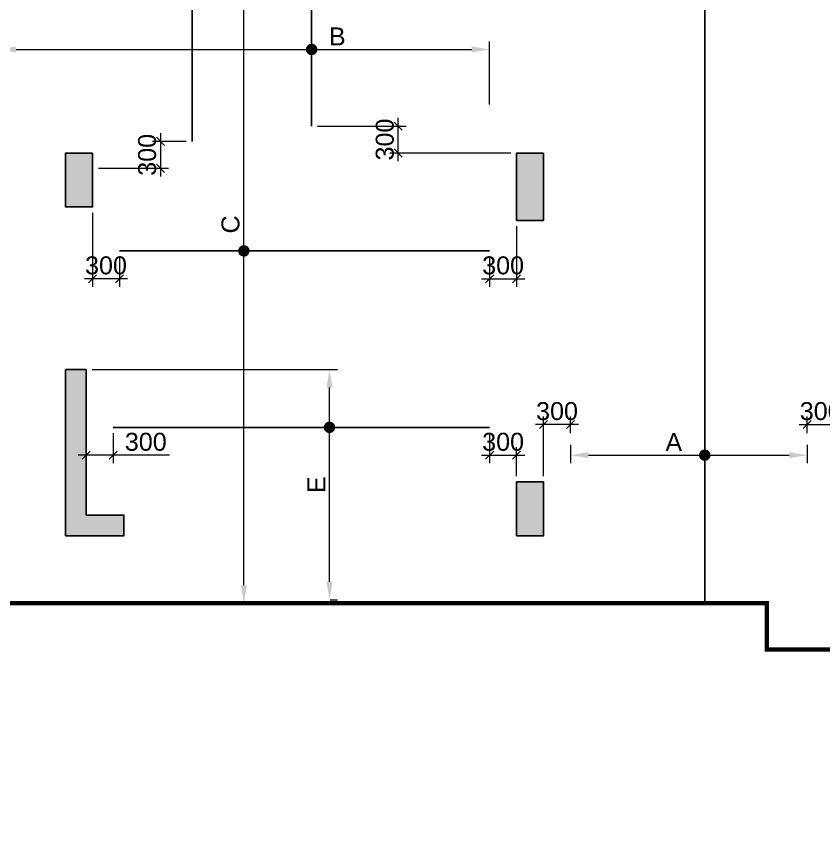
# Model space of a CAD drawing. Header units: millimetres. Extents: x 1123469 to 1883119, y -126924 to 196924.
# Drawn here: x 1563235 to 1572215, y 124283 to 133508 of the extents above; entities that cross this region are included whole.
import ezdxf

# ---------------------------------------------------------------- set-up
doc = ezdxf.new("R2010")
doc.units = ezdxf.units.MM
doc.header["$LTSCALE"] = 500
doc.header["$MEASUREMENT"] = 0
doc.header["$PDMODE"] = 34
doc.linetypes.add('CONTINOUS', pattern=[0])
doc.layers.get('Defpoints').update_dxf_attribs({"lineweight": 0})
for name, color, linetype in [('COL. DIM', 3, 'Continuous'), ('reinf.', 4, 'Continuous'), ('TOWER AREA COLUMN.', 6, 'Continuous')]:
    doc.layers.add(name, color=color, linetype=linetype)
for name, color, linetype, lineweight in [('CUT OUT', 1, 'Continuous', 13), ('dim-M', 1, 'Continuous', 15), ('FOOTING', 1, 'Continuous', 15), ('S - SUNK', 251, 'Continuous', 0), ('TOWER COL HATCH', 253, 'Continuous', 20)]:
    doc.layers.add(name, color=color, linetype=linetype, lineweight=lineweight)
doc.styles.add('3mm', font='arial.ttf')
doc.dimstyles.new('PARAMVEER', dxfattribs={"dimtxt": 200, "dimasz": 100, "dimexe": 0, "dimexo": 25, "dimgap": 10, "dimtad": 1, "dimdec": 0, "dimrnd": 5, "dimzin": 0, "dimdsep": 46, "dimtxsty": '3mm', "dimblk": 'OBLIQUE', "dimcen": 0.09, "dimdle": 75, "dimclrd": 1, "dimclre": 1, "dimclrt": 3, "dimadec": 0, "dimazin": 0, "dimtfac": 1, "dimtdec": 0, "dimtmove": 1, "dimatfit": 3, "dimfxl": 100, "dimtolj": 1, "dimtzin": 0, "dimlwd": 18, "dimlwe": 5, "dimarcsym": 0})

# ---------------------------------------------------------------- blocks, each defined once
blk = doc.blocks.new('3tgra')
at = {"layer": 'TOWER COL HATCH'}
h = blk.add_hatch(color=253, dxfattribs=at)
h.dxf.hatch_style = 1
h.paths.add_polyline_path([(1365940.6, 68966.8), (1365640.6, 68966.8), (1365640.6, 68366.8), (1365940.6, 68366.8)])
h = blk.add_hatch(color=253, dxfattribs=at)
h.dxf.hatch_style = 1
h.paths.add_polyline_path([(1370960.6, 68966.8), (1370660.6, 68966.8), (1370660.6, 68216.8), (1370960.6, 68216.8)])
h = blk.add_hatch(color=253, dxfattribs=at)
h.dxf.hatch_style = 1
h.paths.add_polyline_path([(1365640.6, 66556.8), (1365640.6, 64706.8), (1366290.6, 64706.8), (1366290.6, 64936.8), (1365870.6, 64936.8), (1365870.6, 66556.8)])
h = blk.add_hatch(color=253, dxfattribs=at)
h.dxf.hatch_style = 1
h.paths.add_polyline_path([(1370960.6, 65306.8), (1370660.6, 65306.8), (1370660.6, 64706.8), (1370960.6, 64706.8)])
at = {"layer": 'TOWER AREA COLUMN.', "color": 4}
for points in [[(1365940.6, 68966.8), (1365640.6, 68966.8), (1365640.6, 68366.8), (1365940.6, 68366.8)], [(1370960.6, 68966.8), (1370660.6, 68966.8), (1370660.6, 68216.8), (1370960.6, 68216.8)], [(1370960.6, 65306.8), (1370660.6, 65306.8), (1370660.6, 64706.8), (1370960.6, 64706.8)]]:
    blk.add_lwpolyline(points, close=True, dxfattribs=at)
blk.add_lwpolyline([(1365640.6, 66556.8), (1365640.6, 64706.8), (1366290.6, 64706.8), (1366290.6, 64936.8), (1365870.6, 64936.8), (1365870.6, 66556.8), (1365640.6, 66556.8)], dxfattribs=at)
blk = doc.blocks.new('_Oblique')
at = {"color": 0, "linetype": 'ByBlock', "lineweight": -2}
blk.add_line((-0.5, -0.5), (0.5, 0.5), dxfattribs=at)
blk = doc.blocks.new('*D635')
at = {"layer": 'COL. DIM', "color": 1, "linetype": 'CONTINOUS', "lineweight": 5, "ltscale": 10, "transparency": 16777216}
for p, q in [((1569100, 128394.3), (1569100, 129058.3)), ((1569400, 128869.7), (1569400, 129058.3))]:
    blk.add_line(p, q, dxfattribs=at)
at = {"layer": 'COL. DIM', "color": 1, "lineweight": 18, "ltscale": 10, "transparency": 16777216}
blk.add_line((1569490, 128968.3), (1569010, 128968.3), dxfattribs=at)
at = {"layer": 'Defpoints', "color": 0, "ltscale": 10, "transparency": 16777216}
for p in [(1569100, 128968.3), (1569400, 128804.7), (1569100, 128329.3)]:
    blk.add_point(p, dxfattribs=at)
at = {"layer": 'COL. DIM', "color": 1, "lineweight": 18, "ltscale": 10, "transparency": 16777216, "xscale": 90, "yscale": 90, "zscale": 90, "rotation": 180}
blk.add_blockref('_Oblique', (1569100, 128968.3), dxfattribs=at)
at = {"layer": 'COL. DIM', "color": 1, "lineweight": 18, "ltscale": 10, "transparency": 16777216, "xscale": 90, "yscale": 90, "zscale": 90}
blk.add_blockref('_Oblique', (1569400, 128968.3), dxfattribs=at)
at = {"layer": 'COL. DIM', "color": 3, "ltscale": 10, "transparency": 16777216, "insert": (1569250, 129115.5), "char_height": 200, "attachment_point": 5, "style": '3mm'}
blk.add_mtext('\\A1;300', dxfattribs=at)
blk = doc.blocks.new('*D636')
at = {"layer": 'COL. DIM', "color": 1, "linetype": 'CONTINOUS', "lineweight": 5, "ltscale": 10, "transparency": 16777216}
for p, q in [((1572035, 128872.2), (1572035, 129058.3)), ((1572335, 127994.3), (1572335, 129058.3))]:
    blk.add_line(p, q, dxfattribs=at)
at = {"layer": 'COL. DIM', "color": 1, "lineweight": 18, "ltscale": 10, "transparency": 16777216}
blk.add_line((1571945, 128968.3), (1572425, 128968.3), dxfattribs=at)
at = {"layer": 'Defpoints', "color": 0, "ltscale": 10, "transparency": 16777216}
for p in [(1572335, 128968.3), (1572035, 128807.2), (1572335, 127929.3)]:
    blk.add_point(p, dxfattribs=at)
at = {"layer": 'COL. DIM', "color": 1, "lineweight": 18, "ltscale": 10, "transparency": 16777216, "xscale": 90, "yscale": 90, "zscale": 90, "rotation": 180}
blk.add_blockref('_Oblique', (1572035, 128968.3), dxfattribs=at)
at = {"layer": 'COL. DIM', "color": 1, "lineweight": 18, "ltscale": 10, "transparency": 16777216, "xscale": 90, "yscale": 90, "zscale": 90}
blk.add_blockref('_Oblique', (1572335, 128968.3), dxfattribs=at)
at = {"layer": 'COL. DIM', "color": 3, "ltscale": 10, "transparency": 16777216, "insert": (1572185, 129115.5), "char_height": 200, "attachment_point": 5, "style": '3mm'}
blk.add_mtext('\\A1;300', dxfattribs=at)
blk = doc.blocks.new('*D681')
at = {"layer": 'COL. DIM', "color": 1, "linetype": 'CONTINOUS', "lineweight": 5, "ltscale": 10, "transparency": 16777216}
for p, q in [((1569400, 128739.7), (1569400, 128536.4)), ((1572035, 128742.2), (1572035, 128536.4))]:
    blk.add_line(p, q, dxfattribs=at)
at = {"layer": 'COL. DIM', "color": 1, "lineweight": 18, "ltscale": 10, "transparency": 16777216}
blk.add_line((1569600, 128626.4), (1571835, 128626.4), dxfattribs=at)
at = {"layer": 'COL. DIM', "color": 1, "ltscale": 10, "transparency": 16777216}
for points in [[(1569600, 128659.7), (1569600, 128593.1), (1569400, 128626.4)], [(1571835, 128659.7), (1571835, 128593.1), (1572035, 128626.4)]]:
    blk.add_solid(points, dxfattribs=at)
at = {"layer": 'Defpoints', "color": 0, "ltscale": 10, "transparency": 16777216}
for p in [(1569400, 128804.7), (1572035, 128807.2), (1572035, 128626.4)]:
    blk.add_point(p, dxfattribs=at)
at = {"layer": 'COL. DIM', "color": 3, "ltscale": 10, "transparency": 16777216, "insert": (1570549.6, 128771.4), "char_height": 200, "width": 21.479, "attachment_point": 5, "style": '3mm'}
blk.add_mtext('\\A1;A', dxfattribs=at)
blk = doc.blocks.new('*D831')
at = {"layer": 'COL. DIM', "color": 1, "linetype": 'CONTINOUS', "lineweight": 5, "ltscale": 10, "transparency": 16777216}
for p, q in [((1564080, 131324.3), (1564080, 130500.3)), ((1564380, 130834.5), (1564380, 130500.3))]:
    blk.add_line(p, q, dxfattribs=at)
at = {"layer": 'COL. DIM', "color": 1, "lineweight": 18, "ltscale": 10, "transparency": 16777216}
blk.add_line((1564470, 130590.3), (1563990, 130590.3), dxfattribs=at)
at = {"layer": 'Defpoints', "color": 0, "ltscale": 10, "transparency": 16777216}
for p in [(1564080, 131389.3), (1564380, 130899.5), (1564080, 130590.3)]:
    blk.add_point(p, dxfattribs=at)
at = {"layer": 'COL. DIM', "color": 1, "lineweight": 18, "ltscale": 10, "transparency": 16777216, "xscale": 90, "yscale": 90, "zscale": 90, "rotation": 180}
blk.add_blockref('_Oblique', (1564080, 130590.3), dxfattribs=at)
at = {"layer": 'COL. DIM', "color": 1, "lineweight": 18, "ltscale": 10, "transparency": 16777216, "xscale": 90, "yscale": 90, "zscale": 90}
blk.add_blockref('_Oblique', (1564380, 130590.3), dxfattribs=at)
at = {"layer": 'COL. DIM', "color": 3, "ltscale": 10, "transparency": 16777216, "insert": (1564230, 130737.5), "char_height": 200, "attachment_point": 5, "style": '3mm'}
blk.add_mtext('\\A1;300', dxfattribs=at)
blk = doc.blocks.new('*D832')
at = {"layer": 'COL. DIM', "color": 1, "linetype": 'CONTINOUS', "lineweight": 5, "ltscale": 10, "transparency": 16777216}
for p, q in [((1566453.7, 135139.3), (1565674.7, 135139.3)), ((1565773.7, 126979.3), (1565854.7, 126979.3))]:
    blk.add_line(p, q, dxfattribs=at)
at = {"layer": 'COL. DIM', "color": 1, "lineweight": 18, "ltscale": 10, "transparency": 16777216}
blk.add_line((1565764.7, 127179.3), (1565764.7, 134939.3), dxfattribs=at)
at = {"layer": 'COL. DIM', "color": 1, "ltscale": 10, "transparency": 16777216}
for points in [[(1565731.4, 134939.3), (1565798.1, 134939.3), (1565764.7, 135139.3)], [(1565731.4, 127179.3), (1565798.1, 127179.3), (1565764.7, 126979.3)]]:
    blk.add_solid(points, dxfattribs=at)
at = {"layer": 'Defpoints', "color": 0, "ltscale": 10, "transparency": 16777216}
for p in [(1565764.7, 135139.3), (1566518.7, 135139.3), (1565708.7, 126979.3)]:
    blk.add_point(p, dxfattribs=at)
at = {"layer": 'COL. DIM', "color": 3, "ltscale": 10, "transparency": 16777216, "insert": (1565616.3, 131194.3), "char_height": 200, "attachment_point": 5, "rotation": 90, "style": '3mm'}
blk.add_mtext('\\A1;C', dxfattribs=at)
blk = doc.blocks.new('*D833')
at = {"layer": 'COL. DIM', "color": 1, "linetype": 'CONTINOUS', "lineweight": 5, "ltscale": 10, "transparency": 16777216}
for p, q in [((1568800, 131174.3), (1568800, 130500.3)), ((1568500, 130834.5), (1568500, 130500.3))]:
    blk.add_line(p, q, dxfattribs=at)
at = {"layer": 'COL. DIM', "color": 1, "lineweight": 18, "ltscale": 10, "transparency": 16777216}
blk.add_line((1568410, 130590.3), (1568890, 130590.3), dxfattribs=at)
at = {"layer": 'Defpoints', "color": 0, "ltscale": 10, "transparency": 16777216}
for p in [(1568800, 131239.3), (1568500, 130899.5), (1568800, 130590.3)]:
    blk.add_point(p, dxfattribs=at)
at = {"layer": 'COL. DIM', "color": 1, "lineweight": 18, "ltscale": 10, "transparency": 16777216, "xscale": 90, "yscale": 90, "zscale": 90, "rotation": 180}
blk.add_blockref('_Oblique', (1568500, 130590.3), dxfattribs=at)
at = {"layer": 'COL. DIM', "color": 1, "lineweight": 18, "ltscale": 10, "transparency": 16777216, "xscale": 90, "yscale": 90, "zscale": 90}
blk.add_blockref('_Oblique', (1568800, 130590.3), dxfattribs=at)
at = {"layer": 'COL. DIM', "color": 3, "ltscale": 10, "transparency": 16777216, "insert": (1568650, 130737.5), "char_height": 200, "attachment_point": 5, "style": '3mm'}
blk.add_mtext('\\A1;300', dxfattribs=at)
blk = doc.blocks.new('*D834')
at = {"layer": 'COL. DIM', "color": 1, "linetype": 'CONTINOUS', "lineweight": 5, "ltscale": 10, "transparency": 16777216}
for p, q in [((1563030, 132528.9), (1563030, 133231.8)), ((1568500, 132528.9), (1568500, 133231.8))]:
    blk.add_line(p, q, dxfattribs=at)
at = {"layer": 'COL. DIM', "color": 1, "lineweight": 18, "ltscale": 10, "transparency": 16777216}
blk.add_line((1563230, 133141.8), (1568300, 133141.8), dxfattribs=at)
at = {"layer": 'COL. DIM', "color": 1, "ltscale": 10, "transparency": 16777216}
for points in [[(1563230, 133175.1), (1563230, 133108.4), (1563030, 133141.8)], [(1568300, 133175.1), (1568300, 133108.4), (1568500, 133141.8)]]:
    blk.add_solid(points, dxfattribs=at)
at = {"layer": 'Defpoints', "color": 0, "ltscale": 10, "transparency": 16777216}
for p in [(1568500, 133141.8), (1563030, 132463.9), (1568500, 132463.9)]:
    blk.add_point(p, dxfattribs=at)
at = {"layer": 'COL. DIM', "color": 3, "ltscale": 10, "transparency": 16777216, "insert": (1566803.9, 133286.8), "char_height": 200, "width": 21.479, "attachment_point": 5, "style": '3mm'}
blk.add_mtext('\\A1;B', dxfattribs=at)
blk = doc.blocks.new('*D835')
at = {"layer": 'COL. DIM', "color": 1, "lineweight": 18, "ltscale": 10, "transparency": 16777216}
blk.add_line((1567480.8, 131899.3), (1567480.8, 132379.3), dxfattribs=at)
at = {"layer": 'COL. DIM', "color": 1, "linetype": 'CONTINOUS', "lineweight": 5, "ltscale": 10, "transparency": 16777216}
for p, q in [((1566583.7, 132289.3), (1567570.8, 132289.3)), ((1568735, 131989.3), (1567390.8, 131989.3))]:
    blk.add_line(p, q, dxfattribs=at)
at = {"layer": 'Defpoints', "color": 0, "ltscale": 10, "transparency": 16777216}
for p in [(1566518.7, 132289.3), (1567480.8, 132289.3), (1568800, 131989.3)]:
    blk.add_point(p, dxfattribs=at)
at = {"layer": 'COL. DIM', "color": 1, "lineweight": 18, "ltscale": 10, "transparency": 16777216, "xscale": 90, "yscale": 90, "zscale": 90}
for p, rotation in [((1567480.8, 132289.3), 90), ((1567480.8, 131989.3), 270)]:
    blk.add_blockref('_Oblique', p, dxfattribs=dict(at, rotation=rotation))
at = {"layer": 'COL. DIM', "color": 3, "ltscale": 10, "transparency": 16777216, "insert": (1567333.6, 132139.3), "char_height": 200, "attachment_point": 5, "rotation": 90, "style": '3mm'}
blk.add_mtext('\\A1;300', dxfattribs=at)
blk = doc.blocks.new('*D838')
at = {"layer": 'COL. DIM', "color": 1, "lineweight": 18, "ltscale": 10, "transparency": 16777216}
blk.add_line((1564835.9, 132209.1), (1564835.9, 131729.1), dxfattribs=at)
at = {"layer": 'COL. DIM', "color": 1, "linetype": 'CONTINOUS', "lineweight": 5, "ltscale": 10, "transparency": 16777216}
for p, q in [((1565123.9, 132119.1), (1564745.9, 132119.1)), ((1564145, 131819.1), (1564925.9, 131819.1))]:
    blk.add_line(p, q, dxfattribs=at)
at = {"layer": 'Defpoints', "color": 0, "ltscale": 10, "transparency": 16777216}
for p in [(1565188.9, 132119.1), (1564080, 131819.1), (1564835.9, 131819.1)]:
    blk.add_point(p, dxfattribs=at)
at = {"layer": 'COL. DIM', "color": 1, "lineweight": 18, "ltscale": 10, "transparency": 16777216, "xscale": 90, "yscale": 90, "zscale": 90}
for p, rotation in [((1564835.9, 132119.1), 90), ((1564835.9, 131819.1), 270)]:
    blk.add_blockref('_Oblique', p, dxfattribs=dict(at, rotation=rotation))
at = {"layer": 'COL. DIM', "color": 3, "ltscale": 10, "transparency": 16777216, "insert": (1564688.7, 131969.1), "char_height": 200, "attachment_point": 5, "rotation": 90, "style": '3mm'}
blk.add_mtext('\\A1;300', dxfattribs=at)
blk = doc.blocks.new('*D1892')
at = {"layer": 'COL. DIM', "color": 1, "linetype": 'CONTINOUS', "lineweight": 5, "ltscale": 10, "transparency": 16777216}
for p, q in [((1564010, 128871), (1564010, 128536.7)), ((1564310, 128871), (1564310, 128536.7))]:
    blk.add_line(p, q, dxfattribs=at)
at = {"layer": 'COL. DIM', "color": 1, "lineweight": 18, "ltscale": 10, "transparency": 16777216}
for p, q in [((1564400, 128626.7), (1563920, 128626.7)), ((1564938.7, 128626.7), (1564310, 128626.7))]:
    blk.add_line(p, q, dxfattribs=at)
at = {"layer": 'Defpoints', "color": 0, "ltscale": 10, "transparency": 16777216}
for p in [(1564010, 128936), (1564310, 128936), (1564010, 128626.7)]:
    blk.add_point(p, dxfattribs=at)
at = {"layer": 'COL. DIM', "color": 1, "lineweight": 18, "ltscale": 10, "transparency": 16777216, "xscale": 90, "yscale": 90, "zscale": 90, "rotation": 180}
blk.add_blockref('_Oblique', (1564010, 128626.7), dxfattribs=at)
at = {"layer": 'COL. DIM', "color": 1, "lineweight": 18, "ltscale": 10, "transparency": 16777216, "xscale": 90, "yscale": 90, "zscale": 90}
blk.add_blockref('_Oblique', (1564310, 128626.7), dxfattribs=at)
at = {"layer": 'COL. DIM', "color": 3, "ltscale": 10, "transparency": 16777216, "insert": (1564673.2, 128773.9), "char_height": 200, "attachment_point": 5, "style": '3mm'}
blk.add_mtext('\\A1;300', dxfattribs=at)
blk = doc.blocks.new('*D1893')
at = {"layer": 'COL. DIM', "color": 1, "linetype": 'CONTINOUS', "lineweight": 5, "ltscale": 10, "transparency": 16777216}
for p, q in [((1568499.9, 128871), (1568499.9, 128536.7)), ((1568799.9, 128394.3), (1568799.9, 128716.7))]:
    blk.add_line(p, q, dxfattribs=at)
at = {"layer": 'COL. DIM', "color": 1, "lineweight": 18, "ltscale": 10, "transparency": 16777216}
blk.add_line((1568409.9, 128626.7), (1568889.9, 128626.7), dxfattribs=at)
at = {"layer": 'Defpoints', "color": 0, "ltscale": 10, "transparency": 16777216}
for p in [(1568499.9, 128936), (1568799.9, 128626.7), (1568799.9, 128329.3)]:
    blk.add_point(p, dxfattribs=at)
at = {"layer": 'COL. DIM', "color": 1, "lineweight": 18, "ltscale": 10, "transparency": 16777216, "xscale": 90, "yscale": 90, "zscale": 90, "rotation": 180}
blk.add_blockref('_Oblique', (1568499.9, 128626.7), dxfattribs=at)
at = {"layer": 'COL. DIM', "color": 1, "lineweight": 18, "ltscale": 10, "transparency": 16777216, "xscale": 90, "yscale": 90, "zscale": 90}
blk.add_blockref('_Oblique', (1568799.9, 128626.7), dxfattribs=at)
at = {"layer": 'COL. DIM', "color": 3, "ltscale": 10, "transparency": 16777216, "insert": (1568649.9, 128773.9), "char_height": 200, "attachment_point": 5, "style": '3mm'}
blk.add_mtext('\\A1;300', dxfattribs=at)
blk = doc.blocks.new('*D1894')
at = {"layer": 'COL. DIM', "color": 1, "linetype": 'CONTINOUS', "lineweight": 5, "ltscale": 10, "transparency": 16777216}
for p, q in [((1564075, 129579.3), (1566807.3, 129579.3)), ((1566726.3, 127017), (1566807.3, 127017))]:
    blk.add_line(p, q, dxfattribs=at)
at = {"layer": 'COL. DIM', "color": 1, "lineweight": 18, "ltscale": 10, "transparency": 16777216}
blk.add_line((1566717.3, 127217), (1566717.3, 129379.3), dxfattribs=at)
at = {"layer": 'COL. DIM', "color": 1, "ltscale": 10, "transparency": 16777216}
for points in [[(1566683.9, 129379.3), (1566750.6, 129379.3), (1566717.3, 129579.3)], [(1566683.9, 127217), (1566750.6, 127217), (1566717.3, 127017)]]:
    blk.add_solid(points, dxfattribs=at)
at = {"layer": 'Defpoints', "color": 0, "ltscale": 10, "transparency": 16777216}
for p in [(1564010, 129579.3), (1566717.3, 129579.3), (1566661.3, 127017)]:
    blk.add_point(p, dxfattribs=at)
at = {"layer": 'COL. DIM', "color": 3, "ltscale": 10, "transparency": 16777216, "insert": (1566572.3, 128298.1), "char_height": 200, "attachment_point": 5, "rotation": 90, "style": '3mm'}
blk.add_mtext('\\A1;E', dxfattribs=at)
blk = doc.blocks.new('*D2624')
at = {"layer": 'COL. DIM', "color": 1, "linetype": 'CONTINOUS', "lineweight": 5, "ltscale": 10, "transparency": 16777216}
for p, q in [((1726903.3, 142855.3), (1726903.3, 142349.5)), ((1727203.3, 141672.5), (1727203.3, 142529.5))]:
    blk.add_line(p, q, dxfattribs=at)
at = {"layer": 'COL. DIM', "color": 1, "lineweight": 18, "ltscale": 10, "transparency": 16777216}
blk.add_line((1726813.3, 142439.5), (1727293.3, 142439.5), dxfattribs=at)
at = {"layer": 'Defpoints', "color": 0, "ltscale": 10, "transparency": 16777216}
for p in [(1726903.3, 142920.3), (1727203.3, 142439.5), (1727203.3, 141607.5), (1405055.6, 139394.2), (1364890.6, 126979.3), (1364890.6, 124332.9)]:
    blk.add_point(p, dxfattribs=at)
at = {"layer": 'S - SUNK', "color": 1, "lineweight": 18, "ltscale": 10, "transparency": 16777216}
blk.add_line((1405130.6, 124332.9), (1364815.6, 124332.9), dxfattribs=at)
at = {"layer": 'S - SUNK', "color": 1, "lineweight": 5, "ltscale": 10, "transparency": 16777216}
for p, q in [((1364890.6, 124333.1), (1364890.6, 124332.9)), ((1405055.6, 124333.1), (1405055.6, 124332.9))]:
    blk.add_line(p, q, dxfattribs=at)
at = {"layer": 'COL. DIM', "color": 1, "lineweight": 18, "ltscale": 10, "transparency": 16777216, "xscale": 90, "yscale": 90, "zscale": 90, "rotation": 180}
blk.add_blockref('_Oblique', (1726903.3, 142439.5), dxfattribs=at)
at = {"layer": 'COL. DIM', "color": 1, "lineweight": 18, "ltscale": 10, "transparency": 16777216, "xscale": 90, "yscale": 90, "zscale": 90}
blk.add_blockref('_Oblique', (1727203.3, 142439.5), dxfattribs=at)
at = {"layer": 'S - SUNK', "color": 1, "lineweight": 18, "ltscale": 10, "transparency": 16777216, "xscale": 100, "yscale": 100, "zscale": 100, "rotation": 180}
blk.add_blockref('_Oblique', (1364890.6, 124332.9), dxfattribs=at)
at = {"layer": 'S - SUNK', "color": 1, "lineweight": 18, "ltscale": 10, "transparency": 16777216, "xscale": 100, "yscale": 100, "zscale": 100}
blk.add_blockref('_Oblique', (1405055.6, 124332.9), dxfattribs=at)
at = {"layer": 'COL. DIM', "color": 3, "ltscale": 10, "transparency": 16777216, "insert": (1727053.3, 142586.6), "char_height": 200, "attachment_point": 5, "style": '3mm'}
blk.add_mtext('\\A1;300', dxfattribs=at)
at = {"layer": 'S - SUNK', "color": 3, "ltscale": 10, "transparency": 16777216, "insert": (1384973.1, 124445), "char_height": 200, "attachment_point": 5, "style": '3mm'}
blk.add_mtext('\\A1;40165', dxfattribs=at)
blk = doc.blocks.new('*D2625')
at = {"layer": 'COL. DIM', "color": 1, "lineweight": 18, "ltscale": 10, "transparency": 16777216}
blk.add_line((1725455.6, 141997.5), (1725455.6, 141517.5), dxfattribs=at)
at = {"layer": 'COL. DIM', "color": 1, "linetype": 'CONTINOUS', "lineweight": 5, "ltscale": 10, "transparency": 16777216}
for p, q in [((1725012.2, 141907.5), (1725545.6, 141907.5)), ((1724393.3, 141607.5), (1725545.6, 141607.5))]:
    blk.add_line(p, q, dxfattribs=at)
at = {"layer": 'Defpoints', "color": 0, "ltscale": 10, "transparency": 16777216}
for p in [(1358872.1, 158914.1), (1431760.6, 158914.1), (1724947.2, 141907.5), (1724328.3, 141607.5), (1725455.6, 141607.5), (1442850.6, 126979.3)]:
    blk.add_point(p, dxfattribs=at)
at = {"layer": 'S - SUNK', "color": 1, "lineweight": 18, "ltscale": 10, "transparency": 16777216}
blk.add_line((1358872.1, 126904.3), (1358872.1, 158989.1), dxfattribs=at)
at = {"layer": 'S - SUNK', "color": 1, "lineweight": 5, "ltscale": 10, "transparency": 16777216}
for p, q in [((1358872.3, 158914.1), (1358872.1, 158914.1)), ((1358872.3, 126979.3), (1358872.1, 126979.3))]:
    blk.add_line(p, q, dxfattribs=at)
at = {"layer": 'COL. DIM', "color": 1, "lineweight": 18, "ltscale": 10, "transparency": 16777216, "xscale": 90, "yscale": 90, "zscale": 90}
for p, rotation in [((1725455.6, 141907.5), 90), ((1725455.6, 141607.5), 270)]:
    blk.add_blockref('_Oblique', p, dxfattribs=dict(at, rotation=rotation))
at = {"layer": 'S - SUNK', "color": 1, "lineweight": 18, "ltscale": 10, "transparency": 16777216, "xscale": 100, "yscale": 100, "zscale": 100}
for p, rotation in [((1358872.1, 158914.1), 90), ((1358872.1, 126979.3), 270)]:
    blk.add_blockref('_Oblique', p, dxfattribs=dict(at, rotation=rotation))
at = {"layer": 'COL. DIM', "color": 3, "ltscale": 10, "transparency": 16777216, "insert": (1725308.4, 141757.5), "char_height": 200, "attachment_point": 5, "rotation": 90, "style": '3mm'}
blk.add_mtext('\\A1;300', dxfattribs=at)
at = {"layer": 'S - SUNK', "color": 3, "ltscale": 10, "transparency": 16777216, "insert": (1358759.9, 142946.7), "char_height": 200, "attachment_point": 5, "rotation": 90, "style": '3mm'}
blk.add_mtext('\\A1;31935', dxfattribs=at)

msp = doc.modelspace()

# ---------------------------------------------------------------- linework, layer by layer
at = {"layer": 'dim-M', "color": 4, "ltscale": 10, "const_width": 63.8}
for points in [[(1566486.8, 133141.8, -1), (1566550.6, 133141.8, -1)], [(1565732.8, 130899.5, -1), (1565796.6, 130899.5, -1)], [(1566685.4, 128936, -1), (1566749.1, 128936, -1)], [(1570862, 128626.4, 1), (1570925.7, 128626.4, 1)]]:
    msp.add_lwpolyline(points, format="xyb", close=True, dxfattribs=at)
at = {"layer": 'FOOTING', "color": 3, "ltscale": 10, "const_width": 50}
msp.add_lwpolyline([(1615100, 139394.2), (1588920, 139394.2), (1588920, 126979.3), (1580365, 126979.3), (1580365, 126464.3), (1571585, 126464.3), (1571585, 126979.3), (1563030, 126979.3), (1563030, 148629.4), (1574119.9, 148629.4), (1574119.9, 158914.1), (1582994.9, 158914.1), (1582994.9, 157414.1), (1586944.9, 157414.1), (1586944.9, 156599.2), (1588640, 156599.2), (1588640, 155194.2), (1615380, 155194.2)], dxfattribs=at)
at = {"layer": 'reinf.', "color": 4, "ltscale": 10}
for p, q in [((1565188.9, 132119.1), (1565188.9, 135239.3)), ((1566518.7, 132289.3), (1566518.7, 135139.3)), ((1570893.9, 134689.3), (1570893.9, 126979.3))]:
    msp.add_line(p, q, dxfattribs=at)
at = {"layer": 'reinf.', "color": 4, "ltscale": 1.4}
for p, q in [((1564380, 130899.5), (1568500, 130899.5)), ((1564310, 128936), (1568499.9, 128936))]:
    msp.add_line(p, q, dxfattribs=at)

# ---------------------------------------------------------------- block references
at = {"layer": 'CUT OUT', "color": 4}
msp.add_blockref('3tgra', (198139.3, 63022.5), dxfattribs=at)

# ---------------------------------------------------------------- dimensions: what is measured, and where the dimension line sits
at = {"layer": 'COL. DIM', "color": 6, "ltscale": 10}
for base, p1, p2, angle, picture, middle in [((1725455.6, 141607.5), (1724947.2, 141907.5), (1724328.3, 141607.5), 90, '*D2625', (1725455.6, 141757.5)), ((1567480.8, 132289.3), (1568800, 131989.3), (1566518.7, 132289.3), 270, '*D835', (1567480.8, 132139.3)), ((1564835.9, 131819.1), (1565188.9, 132119.1), (1564080, 131819.1), 90, '*D838', (1564835.9, 131969.1)), ((1564080, 130590.3), (1564380, 130899.5), (1564080, 131389.3), 180, '*D831', (1564230, 130590.3)), ((1569100, 128968.3), (1569400, 128804.7), (1569100, 128329.3), 180, '*D635', (1569250, 128968.3)), ((1564010, 128626.7), (1564310, 128936), (1564010, 128936), 180, '*D1892', (1564673.2, 128550.7))]:
    dim = msp.add_linear_dim(base=base, p1=p1, p2=p2, angle=angle, dimstyle='PARAMVEER', override={"dimasz": 90, "dimexe": 90, "dimexo": 65, "dimgap": 45, "dimpost": '\\X', "dimdle": 90, "dimfxl": 0.18, "dimarcsym": 1}, dxfattribs=at)
    dim.commit()
    dim.dimension.update_dxf_attribs({"geometry": picture, "text_midpoint": middle, "dimtype": 160})
for base, p1, p2, picture, middle in [((1727203.3, 142439.5), (1726903.3, 142920.3), (1727203.3, 141607.5), '*D2624', (1727053.3, 142439.5)), ((1568800, 130590.3), (1568500, 130899.5), (1568800, 131239.3), '*D833', (1568650, 130590.3)), ((1572335, 128968.3), (1572035, 128807.2), (1572335, 127929.3), '*D636', (1572185, 128968.3)), ((1568799.9, 128626.7), (1568499.9, 128936), (1568799.9, 128329.3), '*D1893', (1568649.9, 128626.7))]:
    dim = msp.add_linear_dim(base=base, p1=p1, p2=p2, dimstyle='PARAMVEER', override={"dimasz": 90, "dimexe": 90, "dimexo": 65, "dimgap": 45, "dimpost": '\\X', "dimdle": 90, "dimfxl": 0.18, "dimarcsym": 1}, dxfattribs=at)
    dim.commit()
    dim.dimension.update_dxf_attribs({"geometry": picture, "text_midpoint": middle, "dimtype": 160})
for base, p1, p2, text, picture, middle in [((1565764.7, 135139.3), (1565708.7, 126979.3), (1566518.7, 135139.3), 'C', '*D832', (1565764.7, 131194.3)), ((1566717.3, 129579.3), (1566661.3, 127017), (1564010, 129579.3), 'E', '*D1894', (1566717.3, 128298.1))]:
    dim = msp.add_linear_dim(base=base, p1=p1, p2=p2, angle=270, text=text, dimstyle='PARAMVEER', override={"dimasz": 200, "dimexe": 90, "dimexo": 65, "dimgap": 45, "dimpost": '\\X', "dimsah": 1, "dimdle": 90, "dimfxl": 0.18, "dimarcsym": 1}, dxfattribs=at)
    dim.commit()
    dim.dimension.update_dxf_attribs({"geometry": picture, "text_midpoint": middle, "dimtype": 160})
for base, p1, p2, text, picture, middle in [((1568500, 133141.8), (1563030, 132463.9), (1568500, 132463.9), 'B', '*D834', (1566803.9, 133141.8)), ((1572035, 128626.4), (1569400, 128804.7), (1572035, 128807.2), 'A', '*D681', (1570549.6, 128626.4))]:
    dim = msp.add_linear_dim(base=base, p1=p1, p2=p2, text=text, dimstyle='PARAMVEER', override={"dimasz": 200, "dimexe": 90, "dimexo": 65, "dimgap": 45, "dimpost": '\\X', "dimsah": 1, "dimdle": 90, "dimfxl": 0.18, "dimarcsym": 1}, dxfattribs=at)
    dim.commit()
    dim.dimension.update_dxf_attribs({"geometry": picture, "text_midpoint": middle, "dimtype": 160})
at = {"layer": 'S - SUNK', "color": 4, "ltscale": 10}
dim = msp.add_linear_dim(base=(1358872.1, 158914.1), p1=(1442850.6, 126979.3), p2=(1431760.6, 158914.1), angle=90, dimstyle='PARAMVEER', override={"dimpost": '\\X', "dimfxl": 0.15, "dimfxlon": 1, "dimarcsym": 1}, dxfattribs=at)
dim.commit()
dim.dimension.update_dxf_attribs({"geometry": '*D2625', "text_midpoint": (1358759.9, 142946.7)})
dim = msp.add_linear_dim(base=(1364890.6, 124332.9), p1=(1405055.6, 139394.2), p2=(1364890.6, 126979.3), dimstyle='PARAMVEER', override={"dimpost": '\\X', "dimfxl": 0.15, "dimfxlon": 1, "dimarcsym": 1}, dxfattribs=at)
dim.commit()
dim.dimension.update_dxf_attribs({"geometry": '*D2624', "text_midpoint": (1384973.1, 124445)})

doc.saveas('drawing.dxf')
